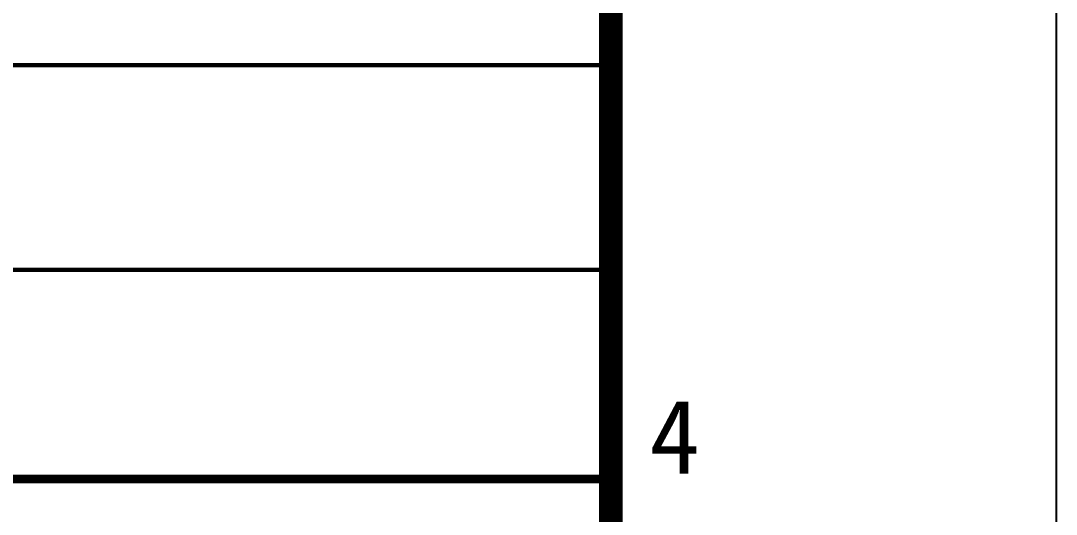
# Model space of a CAD drawing. Header units: millimetres. Extents: x 0 to 297, y 0 to 210.
# Drawn here: x 262.13 to 297, y 31.89 to 48.5 of the extents above; entities that cross this region are included whole.
import ezdxf

# ---------------------------------------------------------------- set-up
doc = ezdxf.new("R2010")
doc.units = ezdxf.units.MM
doc.header["$LTSCALE"] = 16.335
doc.layers.get('0').update_dxf_attribs({"linetype": 'CONTINUOUS'})

msp = doc.modelspace()

# ---------------------------------------------------------------- linework, layer by layer
at = {"color": 9, "linetype": 'CONTINUOUS'}
msp.add_line((297, 210), (297, 0), dxfattribs=at)
at = {"color": 7, "linetype": 'CONTINUOUS'}
for points, const_width in [([(282, 192), (282, 12)], 0.8), ([(207.041, 33.073), (282.041, 33.073)], 0.3)]:
    msp.add_lwpolyline(points, dxfattribs=dict(at, const_width=const_width))
at = {"color": 9, "linetype": 'CONTINUOUS', "const_width": 0.15}
for points in [[(207.177, 47), (282.177, 47)], [(207.065, 40.111), (282.065, 40.111)]]:
    msp.add_lwpolyline(points, dxfattribs=at)

# ---------------------------------------------------------------- texts
at = {"color": 5, "linetype": 'CONTINUOUS', "insert": (285, 35.75), "char_height": 2.5, "width": 2.5, "attachment_point": 3, "line_spacing_factor": 0.9}
msp.add_mtext('4', dxfattribs=at)

doc.saveas('drawing.dxf')
